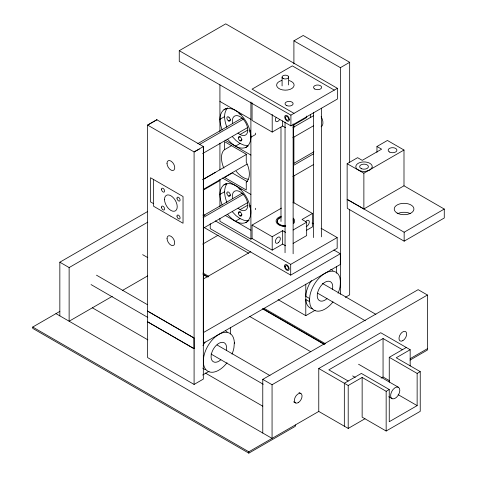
<?xml version="1.0" encoding="UTF-8"?>
<svg xmlns="http://www.w3.org/2000/svg" width="477" height="477" viewBox="0 0 477 477"><rect width="100%" height="100%" fill="white"/><g stroke="black" fill="none" stroke-linecap="round" stroke-linejoin="round"><path stroke-width="0.72" d="M203.351 343.309L203.387 146.558L157.034 119.87M230.474 334.037L230.474 327.556M340.381 294.273L340.381 67.674L293.904 40.843L293.904 63.912M156.909 119.727L147.62 125.093L147.62 357.601L194.091 384.432L203.321 379.102L203.333 361.822L203.727 356.951A21.906 12.664 -59.9 0 1 220.338 333.62A21.906 12.664 -59.9 0 1 234.338 342.76L233.945 347.632A21.906 12.664 -59.9 0 1 232.019 354.125M222.24 129.982C219.682 123.501 217.989 114.069 224.458 109.293C233.724 105.685 241.976 114.79 246.365 121.945C250.365 129.315 254.128 141.019 246.365 147.238C239.186 150.41 232.055 144.495 227.666 139.29M226.891 127.299C224.625 121.301 222.783 113.001 227.744 107.874M222.24 205.11C219.682 198.635 217.989 189.196 224.458 184.42C233.724 180.813 241.976 189.918 246.365 197.073C250.365 204.442 254.128 216.147 246.365 222.365C239.186 225.538 232.055 219.623 227.666 214.417M226.891 202.427C224.643 196.607 223.164 189.309 226.891 183.794M231.667 145.568L224.566 149.671L223.337 150.81A19.718 11.382 60 0 0 223.337 166.908L223.951 168.19M246.985 181.457L232.311 172.984L224.566 177.456L246.251 189.977L246.251 181.993L247.485 180.855A19.718 11.382 60 0 0 247.485 164.756L246.251 162.192L246.251 154.202L224.566 141.681L224.566 149.671M179.257 50.681L225.728 23.85L337.382 88.311L337.382 99.043L290.91 125.874L179.257 61.414L179.257 50.681L290.91 115.142L337.382 88.311M147.62 125.093L156.85 119.763M293.904 40.843L303.199 35.477L349.671 62.308L349.671 162.603M223.946 109.77L226.283 108.422M219.921 119.322L224.566 116.638M228.59 120.919L230.492 119.822M197.782 143.637L242.274 117.944M199.249 144.65L243.741 118.964M203.387 343.291L340.316 264.473L340.316 253.74L203.321 332.624L203.387 146.558L194.091 151.924L147.798 125.201M340.381 67.674L349.671 62.308M202.647 153.54L247.784 127.478M240.056 134.526L247.778 130.072M238.363 137.847L240.265 136.744M240.056 140.775L241.958 139.678M235.411 146.153L240.056 143.47L244.063 145.175L247.802 145.545M250.902 137.209L255.547 134.526L255.398 133.119M252.065 102.811L252.065 120.442L272.2 132.069L282.658 126.029L285.562 127.711M245.697 147.447L248.034 146.099M293.111 125.362L306.669 117.533L306.669 116.066M202.737 179.656L246.573 154.345M292.991 127.55L313.622 115.637M59.84 315.863L59.84 262.201L147.518 211.579M202.963 179.573L215.21 172.495M203.232 189.447L247.068 164.136M292.842 137.71L313.472 125.803M59.84 262.201L69.129 267.567L147.787 222.157M203.232 190.144L219.992 180.467M223.946 184.897L226.283 183.55M219.921 194.449L224.566 191.766M246.251 181.993L247.545 181.248M228.59 196.059L230.492 194.962M202.975 215.837L242.304 193.125M293.248 163.712L313.884 151.799M203.119 217.595L243.741 194.139M293.391 165.471L313.383 153.934M203.262 228.244L247.754 202.558M292.89 176.496L313.526 164.583M295.299 424.977L295.299 426.319L248.827 453.15L32.728 328.385L32.728 327.043L59.84 311.392M240.056 209.653L247.778 205.199M238.363 212.975L240.265 211.871M240.056 215.902L241.958 214.805M235.411 221.28L240.056 218.597L244.063 220.302L247.802 220.678L249.072 220.285M112.28 296.318L69.129 321.23L69.129 267.567M122.559 290.386L147.608 275.921M202.755 244.087L218.108 235.221M347.143 199.487L347.298 208.342L404.15 241.165L444.272 218.001L444.272 209.057L403.995 185.803L363.873 208.968L347.143 199.487L347.143 163.712L357.601 157.672L362.246 160.355L381.612 149.176L376.961 146.493L376.961 152.336M376.961 146.493L387.419 140.459L403.995 150.028L403.995 185.803M245.697 222.574L248.034 221.227M285.562 245.768L282.658 244.087L272.2 250.127L252.065 238.5L252.065 225.084L281.472 208.103M347.143 163.712L363.873 173.193L403.995 150.028M219.921 218.532L219.921 221.28L250.902 239.168L252.065 238.5M252.065 225.084L272.2 236.711L282.658 230.671L285.562 232.353M306.323 230.427L312.477 226.873L312.477 213.457L302.019 219.492L306.669 222.175L306.669 235.59L293.111 243.419M293.111 230.003L306.669 222.175M215.383 220.905L290.696 264.383L337.167 237.552L337.167 248.284L290.696 275.116L210.238 228.662L210.238 223.653M347.936 199.762L404.15 232.221L444.272 209.057M345.336 297.35L349.671 294.846L349.671 209.409M262.767 433.027L262.767 379.364L418.144 289.658L427.44 295.024L427.44 350.029L410.011 360.093M262.767 379.364L272.063 384.73L427.44 295.024M32.728 327.043L248.827 451.808L318.767 411.43L318.767 368.5L380.735 332.725L410.166 349.719L410.166 366.002M402.421 349.719L383.055 338.539L328.838 369.842L348.204 381.022M389.256 382.196L389.256 357.321L406.291 347.483M318.767 368.5L348.204 385.494L362.144 377.444L386.155 391.307L389.256 389.518L389.256 421.716L417.136 405.617L417.136 373.419L389.256 357.321M410.166 349.719L396.226 357.768L420.237 371.631L420.237 411.341L386.155 431.017L362.144 417.154L362.144 377.444M410.166 358.662L427.44 348.687M381.123 378.112L383.055 376.997L389.512 380.724M417.136 373.419L420.237 371.631M318.767 411.43L348.204 428.424L364.983 418.734M203.22 279.093L250.813 251.689M227.04 362.747A21.906 12.664 -59.9 0 1 203.333 361.822L203.381 361.178M234.285 343.404L234.338 342.76M202.659 375.017L209.075 371.321M278.067 299.616L305.787 315.661L315.178 310.253M199.297 149.128L194.091 151.924L194.091 384.432M194.014 337.984L147.62 311.123L194.014 337.984L194.091 348.657L147.62 321.826L194.014 348.687M334.282 90.099L292.341 65.886L252.065 89.139L294.005 113.353M219.921 101.434L250.902 119.322M225.084 140.19L250.902 155.097M292.967 202.194L312.477 213.457M312.065 223.057L313.353 223.802M321.075 228.262L337.167 237.552M222.503 178.052L250.902 194.449M225.084 215.318L250.902 230.224M153.6 203.673L150.505 201.884L150.505 177.736L183.037 196.518L183.037 223.254L170.975 216.296M170.778 216.176L153.6 206.261L153.6 179.525M202.975 273.023L208.783 276.38M264.294 308.428L325.612 343.828M202.928 274.072L208.085 277.048M262.916 308.708L324.199 344.084M203.28 274.597L207.149 276.833M262.553 308.816L324.396 344.525M358.543 364.237L398.486 387.3A6.523 3.768 -60 0 1 396.417 397.407A6.523 3.768 -60 0 1 390.764 394.145A6.523 3.768 -60 0 1 398.486 387.3M389.256 389.518L361.369 373.419L344.328 383.258L344.328 426.188M398.128 394.64L417.136 405.617M142.641 254.658L147.798 257.634M249.584 316.4L310.789 351.734M352.664 375.912L355.24 377.402M388.737 396.739L391.957 398.599M92.371 307.814L147.876 339.862M205.325 373.032L262.767 406.195M55.964 313.627L272.063 438.393L272.063 384.73M333.87 250.008L340.316 253.74M203.124 214.358L205.062 215.479M322.392 283.398L375.9 314.373M204.138 227.493L248.618 253.239M317.599 293.17L365.304 320.788M96.479 275.175L147.435 304.672M217.095 344.996L269.982 375.614M299.007 392.416L300.939 393.531M91.041 284.572L147.798 317.432M211.007 354.017L263.25 384.265M293.57 401.813L295.501 402.934M240.056 143.47L236.049 140.548L232.311 136.607M240.056 218.597L236.049 215.676L232.311 211.734M255.398 208.246L255.547 209.653M404.15 232.221L404.15 241.165M386.155 391.307L386.155 431.017M383.055 338.539L383.055 376.997M363.873 173.193L363.873 208.968M348.204 385.494L348.204 428.424M340.316 280.661L340.316 283.815M336.452 266.649L336.452 273.273M321.641 108.178L321.641 236.842M313.544 112.638L313.544 237.588M305.787 284.173L305.787 315.661M293.904 124.932L293.904 127.908M293.904 136.833L293.904 163.623M293.904 175.53L293.904 203.065M293.498 124.873L293.498 202.713M293.128 123.901L293.128 253.752M290.91 115.142L290.91 125.874M290.696 264.383L290.696 275.116M288.645 76.94L288.645 84.93M285.049 122.118L285.049 252.715M282.658 120.89L282.658 126.029M282.658 230.671L282.658 244.087M282.092 77.191L282.092 85.908M280.989 127.264L280.989 221.471M272.2 114.438L272.2 132.069M272.2 236.711L272.2 250.127M250.902 101.989L250.902 239.168M248.827 451.808L248.827 453.15M219.921 84.823L219.921 131.485M219.921 143.154L219.921 169.884M219.921 179.424L219.921 206.613M203.321 146.594L203.321 361.214M279.605 119.53A3.506 2.021 -60 0 1 276.1 121.552A3.506 2.021 -60 0 1 276.1 117.509M293.212 218.162A9.313 5.378 0 0 1 293.635 223.534M285.186 226.432A9.313 5.378 0 0 1 276.261 222.175A9.313 5.378 0 0 1 281.418 216.194M305.584 221.662A3.506 2.021 -60 0 1 309.281 221.638A3.506 2.021 -60 0 1 306.18 226.563M289.235 80.577A8.765 5.062 0 0 1 292.127 88.334A8.765 5.062 0 0 1 278.383 88.167A8.765 5.062 0 0 1 281.835 80.482M232.573 123.579A10.953 6.326 60 0 1 239.382 116.287A10.953 6.326 60 0 1 247.772 130.817A10.953 6.326 60 0 1 238.053 133.065M232.573 198.706A10.953 6.326 60 0 1 239.382 191.414A10.953 6.326 60 0 1 247.772 205.945A10.953 6.326 60 0 1 238.053 208.193M241.189 114.474A2.409 1.389 60 0 1 240.402 114.474L239.961 114.253A2.409 1.389 60 0 1 238.536 112.351M250.669 133.417A2.409 1.389 60 0 1 250.318 130.114M250.669 208.544A2.409 1.389 60 0 1 250.318 205.241M241.189 189.602A2.409 1.389 60 0 1 240.402 189.602L239.961 189.381A2.409 1.389 60 0 1 238.536 187.479M248.147 179.274A19.718 11.382 60 0 1 236.187 171.279M338.062 293.272A21.906 12.664 -59.9 0 0 340.047 286.778L340.495 281.883L339.88 277.62A21.906 12.664 -59.9 0 0 324.658 273.494A21.906 12.664 -59.9 0 0 309.919 295.597L309.478 300.492L310.092 304.755A21.906 12.664 -59.9 0 0 333.024 301.858M326.989 298.668A10.953 6.332 -59.9 0 1 317.259 296.414A10.953 6.332 -59.9 0 1 325.66 281.889A10.953 6.332 -59.9 0 1 332.475 289.187M220.839 359.777A10.953 6.332 -59.9 0 1 211.108 357.517A10.953 6.332 -59.9 0 1 219.515 342.993A10.953 6.332 -59.9 0 1 226.325 350.297M205.617 369.711A21.906 12.664 -59.9 0 1 202.731 368.095M202.969 345.622A21.906 12.664 -59.9 0 1 205.116 341.914M225.555 330.883A21.906 12.664 -59.9 0 1 227.201 332.01M312.268 308.732A21.906 12.664 -59.9 0 1 306.222 302.519L305.787 299.473L309.651 301.714L309.651 298.554L305.787 296.318L306.055 293.355A21.906 12.664 -59.9 0 1 311.415 280.577M330.627 269.338A21.906 12.664 -59.9 0 1 332.964 270.578M310.771 117.622A8.765 5.062 60 0 1 310.652 114.456M321.14 116.692A8.765 5.062 60 0 1 321.14 126.81M285.741 225.794A8.204 4.74 0 0 1 277.548 222.491A8.204 4.74 0 0 1 280.947 217.071M293.188 219.629A8.204 4.74 0 0 1 293.385 222.079M285.741 226.241A8.204 4.74 0 0 1 277.352 220.487M278.085 219.325A8.204 4.74 0 0 1 280.947 217.518M293.188 220.076A8.204 4.74 0 0 1 293.385 222.526M397.735 213.595A9.856 5.694 0 0 1 410.411 213.595M238.387 137.477L238.357 137.972A2.409 1.389 60 0 0 239.728 140.56L240.169 140.852A2.409 1.389 60 0 0 241.726 140.166L241.756 139.672A2.409 1.389 60 0 0 240.384 137.078L239.943 136.792A2.409 1.389 60 0 0 238.387 137.477M238.387 212.605L238.357 213.1A2.409 1.389 60 0 0 239.728 215.687L240.169 215.98A2.409 1.389 60 0 0 241.726 215.294L241.756 214.799A2.409 1.389 60 0 0 240.384 212.205L239.943 211.919A2.409 1.389 60 0 0 238.387 212.605M371.965 167.892L369.842 170.015L366.157 171.243A8.216 4.74 0 0 1 359.926 170.772L356.915 169.037A8.216 4.74 0 0 1 362.961 161.959A8.216 4.74 0 0 1 371.965 167.892M228.924 117.223L228.477 116.937A2.409 1.389 60 0 0 226.891 117.861A2.409 1.389 60 0 0 228.262 120.705L228.71 120.997A2.409 1.389 60 0 0 230.296 120.073A2.409 1.389 60 0 0 228.924 117.223M289.36 119.661L289.289 118.922A3.285 1.896 60 0 0 285.574 115.345A3.285 1.896 60 0 0 286.015 120.097A3.285 1.896 60 0 0 289.36 119.661M278.496 242.537A3.506 2.021 -60 0 0 279.605 237.105A3.506 2.021 -60 0 0 275.462 240.784A3.506 2.021 -60 0 0 278.496 242.537M283.201 78.49A3.285 1.896 0 0 0 288.591 77.435A3.285 1.896 0 0 0 284.31 75.271A3.285 1.896 0 0 0 283.201 78.49M286.844 105.667A4.049 2.337 0 0 0 293.128 103.867A4.049 2.337 0 0 0 287.291 101.625A4.049 2.337 0 0 0 286.844 105.667M285.484 117.378A2.188 1.264 60 0 0 287.81 120.27A2.188 1.264 60 0 0 287.81 117.169A2.188 1.264 60 0 0 285.484 117.378M361.602 168.769A4.382 2.528 0 0 0 368.405 166.825A4.382 2.528 0 0 0 362.085 164.398A4.382 2.528 0 0 0 361.602 168.769M389.435 151.996A4.382 2.528 0 0 0 396.769 150.863A4.382 2.528 0 0 0 391.402 147.763A4.382 2.528 0 0 0 389.435 151.996M314.731 89.002A4.049 2.337 0 0 0 321.504 87.959A4.049 2.337 0 0 0 316.543 85.091A4.049 2.337 0 0 0 314.731 89.002M226.891 193.107A2.409 1.389 60 0 0 229.443 196.291A2.409 1.389 60 0 0 229.443 192.881A2.409 1.389 60 0 0 226.891 193.107M166.986 163.277A5.503 3.178 60 0 0 172.823 170.539A5.503 3.178 60 0 0 172.823 162.758A5.503 3.178 60 0 0 166.986 163.277M167.028 238.428A5.444 3.142 60 0 0 172.799 245.613A5.444 3.142 60 0 0 172.799 237.916A5.444 3.142 60 0 0 167.028 238.428M402.838 340.673A5.432 3.136 -59.9 0 0 406.166 332.105A5.432 3.136 -59.9 0 0 399.505 335.945A5.432 3.136 -59.9 0 0 402.838 340.673M298.22 402.666A5.432 3.136 -59.9 0 0 301.553 394.103A5.432 3.136 -59.9 0 0 294.893 397.931A5.432 3.136 -59.9 0 0 298.22 402.666M164.523 199.541A8.98 5.187 60 0 0 174.141 211.263A8.98 5.187 60 0 0 173.962 198.462A8.98 5.187 60 0 0 164.523 199.541M161.5 189.274A2.188 1.264 60 0 0 163.826 192.165A2.188 1.264 60 0 0 163.826 189.065A2.188 1.264 60 0 0 161.5 189.274M161.5 207.161A2.188 1.264 60 0 0 163.826 210.053A2.188 1.264 60 0 0 163.826 206.952A2.188 1.264 60 0 0 161.5 207.161M176.991 216.105A2.188 1.264 60 0 0 179.316 218.997A2.188 1.264 60 0 0 179.316 215.896A2.188 1.264 60 0 0 176.991 216.105M176.991 198.217A2.188 1.264 60 0 0 179.316 201.109A2.188 1.264 60 0 0 179.316 198.009A2.188 1.264 60 0 0 176.991 198.217M285.27 266.619A2.188 1.264 60 0 0 287.595 269.505A2.188 1.264 60 0 0 287.595 266.41A2.188 1.264 60 0 0 285.27 266.619M284.495 266.172A3.285 1.896 60 0 0 287.983 270.507A3.285 1.896 60 0 0 287.983 265.856A3.285 1.896 60 0 0 284.495 266.172M397.102 213.034A9.856 5.694 0 0 0 413.595 210.482A9.856 5.694 0 0 0 401.521 203.512A9.856 5.694 0 0 0 397.102 213.034"/></g></svg>
